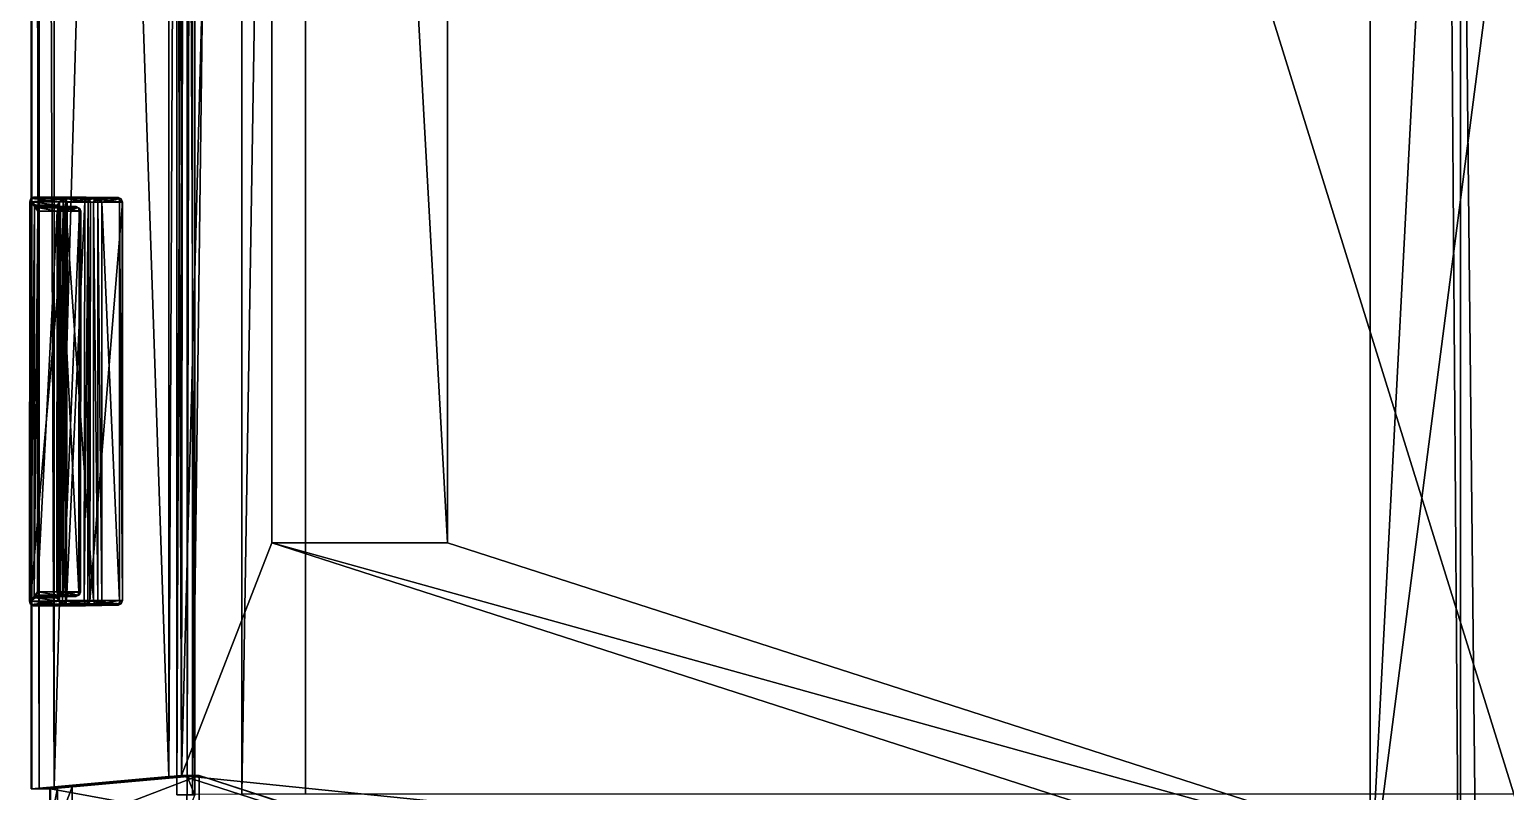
# Model space of a CAD drawing. Extents: x -2.45 to 2.44, y -4.51 to 4.52.
# Drawn here: x -2.188 to -1.394, y -0.37 to 0.04 of the extents above; entities that cross this region are included whole.
import ezdxf

# ---------------------------------------------------------------- set-up
doc = ezdxf.new("R2010")
doc.units = 0

msp = doc.modelspace()

# ---------------------------------------------------------------- linework, layer by layer
for points in [[(-2.18663, 1.81299, 1.53079), (-2.187, -0.3689, 1.56853), (-2.187, 1.81332, 1.56854)], [(-2.187, 1.81332, 1.56854), (-2.187, -0.3689, 1.56853), (-2.1826, -0.36851, 1.61151)], [(-2.187, 1.81332, 1.56854), (-2.1826, -0.36851, 1.61151), (-2.1826, 1.80926, 1.61154)], [(-2.18663, 1.81299, 1.53079), (-2.18663, -0.36887, 1.5308), (-2.187, -0.3689, 1.56853)], [(-2.18663, 1.81299, 1.53079), (-2.11295, 1.74517, 0.71043), (-2.11295, -0.3623, 0.71043)], [(-2.18663, 1.81299, 1.53079), (-2.11295, -0.3623, 0.71043), (-2.18663, -0.36887, 1.5308)], [(-2.1826, 1.80926, 1.61154), (-2.1826, -0.36851, 1.61151), (-2.17463, -0.36779, 1.64822)], [(-2.1826, 1.80926, 1.61154), (-2.17463, -0.36779, 1.64822), (-2.17461, 1.80189, 1.64827)], [(-2.11385, 1.74594, 1.84835), (-2.17461, 1.80189, 1.64827), (-2.17463, -0.36779, 1.64822)], [(-2.10863, 1.76375, 0.69145), (-2.10868, -0.37215, 0.69105), (-2.09897, -0.37216, 0.69343)], [(-2.10014, 1.75169, 0.66725), (-2.10868, -0.37215, 0.69105), (-2.10863, 1.76375, 0.69145)], [(-2.10863, 1.76375, 0.69145), (-2.10868, -0.37215, 0.69105), (-2.10868, -0.37215, 0.69105)], [(-2.10863, 1.76375, 0.69145), (-2.10868, -0.37215, 0.69105), (-2.10863, 1.76375, 0.69145)], [(-2.10863, 1.76375, 0.69145), (-2.09897, -0.37216, 0.69343), (-2.09876, 1.76343, 0.69301)], [(-2.10311, -0.3623, 0.71218), (-2.10309, 1.74485, 0.71201), (-2.09876, 1.76343, 0.69301)], [(-2.10311, -0.3623, 0.71218), (-2.09876, 1.76343, 0.69301), (-2.09897, -0.37216, 0.69343)], [(-2.09876, 1.76343, 0.69301), (-2.09897, -0.37216, 0.69343), (-2.09897, -0.37216, 0.69343)], [(-2.09876, 1.76343, 0.69301), (-2.09897, -0.37216, 0.69343), (-2.09876, 1.76343, 0.69301)], [(-2.10014, 1.75169, 0.66725), (-2.10014, -0.37196, 0.66725), (-2.10868, -0.37215, 0.69105)], [(-2.07354, 1.74968, 0.64293), (-2.10014, -0.37196, 0.66725), (-2.10014, 1.75169, 0.66725)], [(-2.07354, 1.74968, 0.64293), (-2.07354, -0.37177, 0.64293), (-2.10014, -0.37196, 0.66725)], [(-2.03939, 1.74895, 0.63403), (-2.07354, -0.37177, 0.64293), (-2.07354, 1.74968, 0.64293)], [(-2.03939, 1.74895, 0.63403), (-2.03939, -0.37169, 0.63403), (-2.07354, -0.37177, 0.64293)], [(2.0272, -0.37169, 0.63403), (-2.03939, -0.37169, 0.63403), (-2.03939, 1.74895, 0.63403)], [(2.0272, -0.37169, 0.63403), (-2.03939, 1.74895, 0.63403), (2.0272, 1.74895, 0.63403)], [(-2.11385, 1.74594, 1.84835), (-2.17463, -0.36779, 1.64822), (-2.10609, -0.36168, 1.87388)], [(-2.10609, -0.36168, 1.87388), (-2.10609, 1.71118, 1.87388), (-2.11385, 1.74594, 1.84835)], [(-2.11295, -0.3623, 0.71043), (-2.11295, 1.74517, 0.71043), (-2.10309, 1.74485, 0.71201)], [(-2.11295, -0.3623, 0.71043), (-2.11295, 1.74517, 0.71043), (-2.11295, 1.74517, 0.71043)], [(-2.11295, -0.3623, 0.71043), (-2.11295, 1.74517, 0.71043), (-2.11295, -0.3623, 0.71043)], [(-2.11295, -0.3623, 0.71043), (-2.10309, 1.74485, 0.71201), (-2.10311, -0.3623, 0.71218)], [(-2.10311, -0.3623, 0.71218), (-2.10309, 1.74485, 0.71201), (-2.10309, 1.74485, 0.71201)], [(-2.10311, -0.3623, 0.71218), (-2.10309, 1.74485, 0.71201), (-2.10311, -0.3623, 0.71218)], [(-2.1036, 1.72121, 1.88116), (-2.10609, 1.71118, 1.87388), (-2.10609, -0.36168, 1.87388)], [(-2.1036, 1.72121, 1.88116), (-2.10609, -0.36168, 1.87388), (-2.0575, 1.47432, 2.01579)], [(-2.10609, -0.36168, 1.87388), (-2.0575, -0.23654, 2.01579), (-2.0575, 1.47432, 2.01579)], [(-2.0575, 1.47432, 2.01579), (-2.0575, -0.23654, 2.01579), (-1.96289, -0.23654, 1.9834)], [(-2.0575, 1.47432, 2.01579), (-1.96289, -0.23654, 1.9834), (-1.96289, 1.47432, 1.9834)], [(-2.0575, 1.47432, 2.01579), (-2.0575, -0.23654, 2.01579), (-2.0575, -0.23654, 2.01579)], [(-2.0575, 1.47432, 2.01579), (-2.0575, -0.23654, 2.01579), (-2.0575, 1.47432, 2.01579)], [(-1.96289, 1.47432, 1.9834), (-1.96289, -0.23654, 1.9834), (-1.37196, -0.42698, 3.70921)], [(-1.96289, 1.47432, 1.9834), (-1.37196, -0.42698, 3.70921), (-1.37196, 0.30257, 3.70921)], [(-1.96289, 1.47432, 1.9834), (-1.96289, -0.23654, 1.9834), (-1.96289, -0.23654, 1.9834)], [(-1.96289, 1.47432, 1.9834), (-1.96289, -0.23654, 1.9834), (-1.96289, 1.47432, 1.9834)], [(1.40579, -0.58345, 3.88351), (1.38444, 0.3845, 3.88351), (-1.41798, 0.36315, 3.88351)], [(-1.42489, 0.37283, 3.86331), (-1.46657, 0.30257, 3.7416), (-1.46657, -0.42698, 3.7416)], [(-1.41798, -0.58345, 3.88351), (-1.42489, 0.37283, 3.86331), (-1.46657, -0.42698, 3.7416)], [(-1.41798, -0.58345, 3.88351), (-1.41798, 0.36315, 3.88351), (-1.42489, 0.37283, 3.86331)], [(-1.41798, 0.36315, 3.88351), (-1.41798, -0.58345, 3.88351), (-1.40798, -0.59345, 3.88351)], [(-1.41798, 0.36315, 3.88351), (-1.40798, -0.59345, 3.88351), (1.40579, -0.58345, 3.88351)], [(-1.41798, 0.36315, 3.88351), (-1.41798, -0.58345, 3.88351), (-1.41798, -0.58345, 3.88351)], [(-1.41798, 0.36315, 3.88351), (-1.41798, -0.58345, 3.88351), (-1.41798, 0.36315, 3.88351)], [(-1.46657, -0.42698, 3.7416), (-1.46657, 0.30257, 3.7416), (-1.37196, 0.30257, 3.70921)], [(-1.46657, -0.42698, 3.7416), (-1.37196, 0.30257, 3.70921), (-1.37196, -0.42698, 3.70921)], [(-1.46657, -0.42698, 3.7416), (-1.46657, 0.30257, 3.7416), (-1.46657, 0.30257, 3.7416)], [(-1.46657, -0.42698, 3.7416), (-1.46657, 0.30257, 3.7416), (-1.46657, -0.42698, 3.7416)], [(-2.18692, -0.05301, 1.71634), (-2.18707, -0.26786, 1.71587), (-2.18786, -0.26785, 1.71781)], [(-2.18692, -0.05301, 1.71634), (-2.18786, -0.26785, 1.71781), (-2.18771, -0.05302, 1.71825)], [(-2.18771, -0.05302, 1.71825), (-2.18786, -0.26785, 1.71781), (-2.18742, -0.26784, 1.71979)], [(-2.18692, -0.05301, 1.71634), (-2.18771, -0.05302, 1.71825), (-2.18735, -0.05159, 1.71825)], [(-2.18726, -0.05302, 1.72026), (-2.18735, -0.05159, 1.71825), (-2.18771, -0.05302, 1.71825)], [(-2.18771, -0.05302, 1.71825), (-2.18742, -0.26784, 1.71979), (-2.18726, -0.05302, 1.72026)], [(-2.16847, -0.0531, 1.7498), (-2.18726, -0.05302, 1.72026), (-2.18742, -0.26784, 1.71979)], [(-2.16847, -0.0531, 1.7498), (-2.18742, -0.26784, 1.71979), (-2.16847, -0.26751, 1.7498)], [(-2.18558, -0.05054, 1.7183), (-2.1866, -0.05126, 1.71701), (-2.18735, -0.05159, 1.71825)], [(-2.18558, -0.05054, 1.7183), (-2.18735, -0.05159, 1.71825), (-2.18685, -0.05127, 1.71956)], [(-2.18692, -0.05301, 1.71634), (-2.18735, -0.05159, 1.71825), (-2.1866, -0.05126, 1.71701)], [(-2.18726, -0.05302, 1.72026), (-2.18685, -0.05127, 1.71956), (-2.18735, -0.05159, 1.71825)], [(-2.18726, -0.05302, 1.72026), (-2.16781, -0.05134, 1.74949), (-2.18685, -0.05127, 1.71956)], [(-2.18726, -0.05302, 1.72026), (-2.16847, -0.0531, 1.7498), (-2.16781, -0.05134, 1.74949)], [(-2.18692, -0.05301, 1.71634), (-2.18707, -0.26786, 1.71587), (-2.18707, -0.26786, 1.71587)], [(-2.18692, -0.05301, 1.71634), (-2.18707, -0.26786, 1.71587), (-2.18692, -0.05301, 1.71634)], [(-2.18521, -0.05549, 1.71553), (-2.18707, -0.26786, 1.71587), (-2.18692, -0.05301, 1.71634)], [(-2.18521, -0.05549, 1.71553), (-2.18535, -0.26539, 1.71507), (-2.18707, -0.26786, 1.71587)], [(-2.1866, -0.05126, 1.71701), (-2.1717, -0.05301, 1.69992), (-2.18692, -0.05301, 1.71634)], [(-2.1717, -0.05301, 1.69992), (-2.18692, -0.05301, 1.71634), (-2.18692, -0.05301, 1.71634)], [(-2.1717, -0.05301, 1.69992), (-2.18692, -0.05301, 1.71634), (-2.1717, -0.05301, 1.69992)], [(-2.18692, -0.05301, 1.71634), (-2.18471, -0.05477, 1.715), (-2.18448, -0.0555, 1.71521)], [(-2.18692, -0.05301, 1.71634), (-2.18448, -0.0555, 1.71521), (-2.18521, -0.05549, 1.71553)], [(-2.18692, -0.05301, 1.71634), (-2.1717, -0.05301, 1.69992), (-2.17284, -0.05477, 1.70223)], [(-2.18692, -0.05301, 1.71634), (-2.17284, -0.05477, 1.70223), (-2.18471, -0.05477, 1.715)], [(-2.18685, -0.05127, 1.71956), (-2.16621, -0.05061, 1.74874), (-2.18558, -0.05054, 1.7183)], [(-2.18685, -0.05127, 1.71956), (-2.16781, -0.05134, 1.74949), (-2.16621, -0.05061, 1.74874)], [(-2.18558, -0.05054, 1.7183), (-2.17081, -0.05126, 1.69994), (-2.1866, -0.05126, 1.71701)], [(-2.1866, -0.05126, 1.71701), (-2.17081, -0.05126, 1.69994), (-2.1717, -0.05301, 1.69992)], [(-2.15207, -0.05061, 1.75634), (-2.16925, -0.05054, 1.70063), (-2.18558, -0.05054, 1.7183)], [(-2.15207, -0.05061, 1.75634), (-2.18558, -0.05054, 1.7183), (-2.16621, -0.05061, 1.74874)], [(-2.18558, -0.05054, 1.7183), (-2.16925, -0.05054, 1.70063), (-2.17081, -0.05126, 1.69994)], [(-2.18343, -0.05798, 1.71617), (-2.18535, -0.26539, 1.71507), (-2.18521, -0.05549, 1.71553)], [(-2.18343, -0.05798, 1.71617), (-2.18521, -0.05549, 1.71553), (-2.18448, -0.0555, 1.71521)], [(-2.18174, -0.0555, 1.71436), (-2.18448, -0.0555, 1.71521), (-2.18471, -0.05477, 1.715)], [(-2.18471, -0.05477, 1.715), (-2.17284, -0.05477, 1.70223), (-2.17323, -0.0555, 1.70523)], [(-2.18471, -0.05477, 1.715), (-2.17323, -0.0555, 1.70523), (-2.18174, -0.0555, 1.71436)], [(-2.18343, -0.05798, 1.71617), (-2.18448, -0.0555, 1.71521), (-2.18293, -0.05622, 1.71565)], [(-2.18174, -0.0555, 1.71436), (-2.18293, -0.05622, 1.71565), (-2.18448, -0.0555, 1.71521)], [(-2.17246, -0.05626, 1.7252), (-2.18293, -0.05622, 1.71565), (-2.18174, -0.0555, 1.71436)], [(-2.18174, -0.0555, 1.71436), (-2.17323, -0.0555, 1.70523), (-2.16277, -0.05554, 1.71479)], [(-2.18174, -0.0555, 1.71436), (-2.16277, -0.05554, 1.71479), (-2.17127, -0.05554, 1.72392)], [(-2.17246, -0.05626, 1.7252), (-2.18174, -0.0555, 1.71436), (-2.17127, -0.05554, 1.72392)], [(-2.17323, -0.0555, 1.70523), (-2.17284, -0.05477, 1.70223), (-2.1726, -0.0555, 1.70245)], [(-2.17323, -0.0555, 1.70523), (-2.1726, -0.0555, 1.70245), (-2.17204, -0.05623, 1.70394)], [(-2.17204, -0.05623, 1.70394), (-2.16277, -0.05554, 1.71479), (-2.17323, -0.0555, 1.70523)], [(-2.1717, -0.05301, 1.69992), (-2.1726, -0.0555, 1.70245), (-2.17284, -0.05477, 1.70223)], [(-2.1717, -0.05301, 1.69992), (-2.17196, -0.26786, 1.69908), (-2.17261, -0.26539, 1.70087)], [(-2.1717, -0.05301, 1.69992), (-2.17261, -0.26539, 1.70087), (-2.17235, -0.05549, 1.7017)], [(-2.17235, -0.05549, 1.7017), (-2.17261, -0.26539, 1.70087), (-2.1718, -0.26291, 1.7026)], [(-2.1717, -0.05301, 1.69992), (-2.17235, -0.05549, 1.7017), (-2.1726, -0.0555, 1.70245)], [(-2.17155, -0.05798, 1.70341), (-2.1726, -0.0555, 1.70245), (-2.17235, -0.05549, 1.7017)], [(-2.17155, -0.05798, 1.70341), (-2.17204, -0.05623, 1.70394), (-2.1726, -0.0555, 1.70245)], [(-2.17127, -0.05554, 1.72392), (-2.17119, -0.05659, 1.72593), (-2.17246, -0.05626, 1.7252)], [(-2.17235, -0.05549, 1.7017), (-2.1718, -0.26291, 1.7026), (-2.17155, -0.05798, 1.70341)], [(-2.17204, -0.05623, 1.70394), (-2.16157, -0.05626, 1.7135), (-2.16277, -0.05554, 1.71479)], [(-2.17196, -0.26786, 1.69908), (-2.1717, -0.05301, 1.69992), (-2.17196, -0.26786, 1.69908)], [(-2.1717, -0.05301, 1.69992), (-2.1717, -0.05301, 1.69992), (-2.17196, -0.26786, 1.69908)], [(-2.16983, -0.05301, 1.69842), (-2.17009, -0.26786, 1.69757), (-2.17196, -0.26786, 1.69908)], [(-2.16983, -0.05301, 1.69842), (-2.17196, -0.26786, 1.69908), (-2.1717, -0.05301, 1.69992)], [(-2.1717, -0.05301, 1.69992), (-2.17081, -0.05126, 1.69994), (-2.16978, -0.05158, 1.69879)], [(-2.1717, -0.05301, 1.69992), (-2.16978, -0.05158, 1.69879), (-2.16983, -0.05301, 1.69842)], [(-2.17127, -0.05554, 1.72392), (-2.16998, -0.05627, 1.7251), (-2.17119, -0.05659, 1.72593)], [(-2.17127, -0.05554, 1.72392), (-2.16277, -0.05554, 1.71479), (-2.16147, -0.05627, 1.71597)], [(-2.17127, -0.05554, 1.72392), (-2.16147, -0.05627, 1.71597), (-2.16998, -0.05627, 1.7251)], [(-2.16925, -0.05054, 1.70063), (-2.16978, -0.05158, 1.69879), (-2.17081, -0.05126, 1.69994)], [(-2.16766, -0.05301, 1.69736), (-2.16792, -0.26786, 1.69652), (-2.17009, -0.26786, 1.69757)], [(-2.16766, -0.05301, 1.69736), (-2.17009, -0.26786, 1.69757), (-2.16983, -0.05301, 1.69842)], [(-2.16766, -0.05301, 1.69736), (-2.16983, -0.05301, 1.69842), (-2.16978, -0.05158, 1.69879)], [(-2.16925, -0.05054, 1.70063), (-2.16858, -0.05127, 1.69846), (-2.16978, -0.05158, 1.69879)], [(-2.16766, -0.05301, 1.69736), (-2.16978, -0.05158, 1.69879), (-2.16858, -0.05127, 1.69846)], [(-2.14022, -0.05061, 1.7527), (-2.1574, -0.05054, 1.69697), (-2.16925, -0.05054, 1.70063)], [(-2.14022, -0.05061, 1.7527), (-2.16925, -0.05054, 1.70063), (-2.15207, -0.05061, 1.75634)], [(-2.16925, -0.05054, 1.70063), (-2.1574, -0.05054, 1.69697), (-2.15794, -0.05126, 1.69522)], [(-2.16925, -0.05054, 1.70063), (-2.15794, -0.05126, 1.69522), (-2.16858, -0.05127, 1.69846)], [(-2.16858, -0.05127, 1.69846), (-2.15794, -0.05126, 1.69522), (-2.15818, -0.05301, 1.69444)], [(-2.16858, -0.05127, 1.69846), (-2.15818, -0.05301, 1.69444), (-2.16766, -0.05301, 1.69736)], [(-2.15291, -0.05134, 1.75747), (-2.16781, -0.05134, 1.74949), (-2.16847, -0.0531, 1.7498)], [(-2.15291, -0.05134, 1.75747), (-2.16847, -0.0531, 1.7498), (-2.15342, -0.0531, 1.75787)], [(-2.15342, -0.26751, 1.75787), (-2.15342, -0.0531, 1.75787), (-2.16847, -0.0531, 1.7498)], [(-2.15342, -0.26751, 1.75787), (-2.16847, -0.0531, 1.7498), (-2.16847, -0.26751, 1.7498)], [(-2.15818, -0.05301, 1.69444), (-2.15844, -0.26786, 1.6936), (-2.16792, -0.26786, 1.69652)], [(-2.15818, -0.05301, 1.69444), (-2.16792, -0.26786, 1.69652), (-2.16766, -0.05301, 1.69736)], [(-2.15207, -0.05061, 1.75634), (-2.16621, -0.05061, 1.74874), (-2.16781, -0.05134, 1.74949)], [(-2.15207, -0.05061, 1.75634), (-2.16781, -0.05134, 1.74949), (-2.15291, -0.05134, 1.75747)], [(-2.16277, -0.05554, 1.71479), (-2.16157, -0.05626, 1.7135), (-2.16073, -0.05659, 1.7147)], [(-2.16277, -0.05554, 1.71479), (-2.16073, -0.05659, 1.7147), (-2.16147, -0.05627, 1.71597)], [(-2.1563, -0.05302, 1.69458), (-2.15844, -0.26786, 1.6936), (-2.15818, -0.05301, 1.69444)], [(-2.1563, -0.05302, 1.69458), (-2.15655, -0.26785, 1.69377), (-2.15844, -0.26786, 1.6936)], [(-2.15818, -0.05301, 1.69444), (-2.15794, -0.05126, 1.69522), (-2.1565, -0.05158, 1.69506)], [(-2.15818, -0.05301, 1.69444), (-2.1565, -0.05158, 1.69506), (-2.1563, -0.05302, 1.69458)], [(-2.1574, -0.05054, 1.69697), (-2.1565, -0.05158, 1.69506), (-2.15794, -0.05126, 1.69522)], [(-2.1574, -0.05054, 1.69697), (-2.15575, -0.05127, 1.69637), (-2.1565, -0.05158, 1.69506)], [(-2.1574, -0.05054, 1.69697), (-2.14022, -0.05061, 1.7527), (-2.13849, -0.05134, 1.75234)], [(-2.1574, -0.05054, 1.69697), (-2.13849, -0.05134, 1.75234), (-2.15575, -0.05127, 1.69637)], [(-2.15508, -0.05302, 1.69608), (-2.15534, -0.26785, 1.69523), (-2.15655, -0.26785, 1.69377)], [(-2.15508, -0.05302, 1.69608), (-2.15655, -0.26785, 1.69377), (-2.1563, -0.05302, 1.69458)], [(-2.15508, -0.05302, 1.69608), (-2.1565, -0.05158, 1.69506), (-2.15575, -0.05127, 1.69637)], [(-2.15508, -0.05302, 1.69608), (-2.1563, -0.05302, 1.69458), (-2.1565, -0.05158, 1.69506)], [(-2.15575, -0.05127, 1.69637), (-2.13849, -0.05134, 1.75234), (-2.13775, -0.05309, 1.75229)], [(-2.15575, -0.05127, 1.69637), (-2.13775, -0.05309, 1.75229), (-2.15508, -0.05302, 1.69608)], [(-2.13775, -0.05309, 1.75229), (-2.15534, -0.26785, 1.69523), (-2.15508, -0.05302, 1.69608)], [(-2.13775, -0.05309, 1.75229), (-2.13775, -0.26752, 1.75229), (-2.15534, -0.26785, 1.69523)], [(-2.15342, -0.0531, 1.75787), (-2.1514, -0.05166, 1.75814), (-2.15291, -0.05134, 1.75747)], [(-2.15342, -0.0531, 1.75787), (-2.15118, -0.0531, 1.75848), (-2.1514, -0.05166, 1.75814)], [(-2.15118, -0.26751, 1.75848), (-2.15118, -0.0531, 1.75848), (-2.15342, -0.0531, 1.75787)], [(-2.15118, -0.26751, 1.75848), (-2.15342, -0.0531, 1.75787), (-2.15342, -0.26751, 1.75787)], [(-2.15207, -0.05061, 1.75634), (-2.15291, -0.05134, 1.75747), (-2.1514, -0.05166, 1.75814)], [(-2.15207, -0.05061, 1.75634), (-2.1514, -0.05166, 1.75814), (-2.15023, -0.05135, 1.75787)], [(-2.15023, -0.05135, 1.75787), (-2.14022, -0.05061, 1.7527), (-2.15207, -0.05061, 1.75634)], [(-2.14887, -0.0531, 1.75831), (-2.15023, -0.05135, 1.75787), (-2.1514, -0.05166, 1.75814)], [(-2.14887, -0.0531, 1.75831), (-2.1514, -0.05166, 1.75814), (-2.15118, -0.0531, 1.75848)], [(-2.14887, -0.26751, 1.75831), (-2.14887, -0.0531, 1.75831), (-2.15118, -0.0531, 1.75848)], [(-2.14887, -0.26751, 1.75831), (-2.15118, -0.0531, 1.75848), (-2.15118, -0.26751, 1.75848)], [(-2.15023, -0.05135, 1.75787), (-2.13963, -0.05135, 1.7546), (-2.14022, -0.05061, 1.7527)], [(-2.14887, -0.0531, 1.75831), (-2.13963, -0.05135, 1.7546), (-2.15023, -0.05135, 1.75787)], [(-2.14887, -0.0531, 1.75831), (-2.13939, -0.0531, 1.75538), (-2.13963, -0.05135, 1.7546)], [(-2.13939, -0.26751, 1.75538), (-2.13939, -0.0531, 1.75538), (-2.14887, -0.0531, 1.75831)], [(-2.13939, -0.26751, 1.75538), (-2.14887, -0.0531, 1.75831), (-2.14887, -0.26751, 1.75831)], [(-2.14022, -0.05061, 1.7527), (-2.13963, -0.05135, 1.7546), (-2.13835, -0.05166, 1.75389)], [(-2.14022, -0.05061, 1.7527), (-2.13835, -0.05166, 1.75389), (-2.13849, -0.05134, 1.75234)], [(-2.13939, -0.0531, 1.75538), (-2.13835, -0.05166, 1.75389), (-2.13963, -0.05135, 1.7546)], [(-2.13939, -0.0531, 1.75538), (-2.13793, -0.05309, 1.75417), (-2.13835, -0.05166, 1.75389)], [(-2.13791, -0.26751, 1.75424), (-2.13793, -0.05309, 1.75417), (-2.13939, -0.0531, 1.75538)], [(-2.13791, -0.26751, 1.75424), (-2.13939, -0.0531, 1.75538), (-2.13939, -0.26751, 1.75538)], [(-2.13775, -0.05309, 1.75229), (-2.13849, -0.05134, 1.75234), (-2.13835, -0.05166, 1.75389)], [(-2.13775, -0.05309, 1.75229), (-2.13835, -0.05166, 1.75389), (-2.13793, -0.05309, 1.75417)], [(-2.13775, -0.26752, 1.75229), (-2.13775, -0.05309, 1.75229), (-2.13793, -0.05309, 1.75417)], [(-2.13775, -0.26752, 1.75229), (-2.13793, -0.05309, 1.75417), (-2.13791, -0.26751, 1.75424)], [(-2.18343, -0.05798, 1.71617), (-2.18356, -0.26291, 1.71572), (-2.18535, -0.26539, 1.71507)], [(-2.18356, -0.26291, 1.71572), (-2.18343, -0.05798, 1.71617), (-2.17296, -0.05802, 1.72573)], [(-2.18356, -0.26291, 1.71572), (-2.17296, -0.05802, 1.72573), (-2.17309, -0.26295, 1.72528)], [(-2.17296, -0.05802, 1.72573), (-2.18343, -0.05798, 1.71617), (-2.18293, -0.05622, 1.71565)], [(-2.17296, -0.05802, 1.72573), (-2.18293, -0.05622, 1.71565), (-2.17246, -0.05626, 1.7252)], [(-2.17117, -0.05802, 1.72638), (-2.17132, -0.26296, 1.72592), (-2.17309, -0.26295, 1.72528)], [(-2.17117, -0.05802, 1.72638), (-2.17309, -0.26295, 1.72528), (-2.17296, -0.05802, 1.72573)], [(-2.17296, -0.05802, 1.72573), (-2.17246, -0.05626, 1.7252), (-2.17119, -0.05659, 1.72593)], [(-2.17296, -0.05802, 1.72573), (-2.17119, -0.05659, 1.72593), (-2.17117, -0.05802, 1.72638)], [(-2.17155, -0.05798, 1.70341), (-2.16157, -0.05626, 1.7135), (-2.17204, -0.05623, 1.70394)], [(-2.17155, -0.05798, 1.70341), (-2.1718, -0.26291, 1.7026), (-2.16133, -0.26295, 1.71216)], [(-2.17155, -0.05798, 1.70341), (-2.16108, -0.05802, 1.71296), (-2.16157, -0.05626, 1.7135)], [(-2.17155, -0.05798, 1.70341), (-2.16133, -0.26295, 1.71216), (-2.16108, -0.05802, 1.71296)], [(-2.16944, -0.05802, 1.72559), (-2.16961, -0.26296, 1.7251), (-2.17132, -0.26296, 1.72592)], [(-2.16944, -0.05802, 1.72559), (-2.17132, -0.26296, 1.72592), (-2.17117, -0.05802, 1.72638)], [(-2.16944, -0.05802, 1.72559), (-2.17119, -0.05659, 1.72593), (-2.16998, -0.05627, 1.7251)], [(-2.16944, -0.05802, 1.72559), (-2.17117, -0.05802, 1.72638), (-2.17119, -0.05659, 1.72593)], [(-2.16998, -0.05627, 1.7251), (-2.16147, -0.05627, 1.71597), (-2.16094, -0.05802, 1.71645)], [(-2.16998, -0.05627, 1.7251), (-2.16094, -0.05802, 1.71645), (-2.16944, -0.05802, 1.72559)], [(-2.16094, -0.05802, 1.71645), (-2.16116, -0.26296, 1.71567), (-2.16961, -0.26296, 1.7251)], [(-2.16094, -0.05802, 1.71645), (-2.16961, -0.26296, 1.7251), (-2.16944, -0.05802, 1.72559)], [(-2.16108, -0.05802, 1.71296), (-2.16073, -0.05659, 1.7147), (-2.16157, -0.05626, 1.7135)], [(-2.16094, -0.05802, 1.71645), (-2.16147, -0.05627, 1.71597), (-2.16073, -0.05659, 1.7147)], [(-2.16108, -0.05802, 1.71296), (-2.16133, -0.26295, 1.71216), (-2.16052, -0.26296, 1.71388)], [(-2.16028, -0.05802, 1.71468), (-2.16052, -0.26296, 1.71388), (-2.16116, -0.26296, 1.71567)], [(-2.16028, -0.05802, 1.71468), (-2.16116, -0.26296, 1.71567), (-2.16094, -0.05802, 1.71645)], [(-2.16108, -0.05802, 1.71296), (-2.16028, -0.05802, 1.71468), (-2.16073, -0.05659, 1.7147)], [(-2.16108, -0.05802, 1.71296), (-2.16052, -0.26296, 1.71388), (-2.16028, -0.05802, 1.71468)], [(-2.16094, -0.05802, 1.71645), (-2.16073, -0.05659, 1.7147), (-2.16028, -0.05802, 1.71468)], [(-2.10609, -0.36168, 1.87388), (-1.46657, -0.42698, 3.7416), (-2.0575, -0.23654, 2.01579)], [(-2.0575, -0.23654, 2.01579), (-1.46657, -0.42698, 3.7416), (-1.37196, -0.42698, 3.70921)], [(-2.0575, -0.23654, 2.01579), (-1.37196, -0.42698, 3.70921), (-1.96289, -0.23654, 1.9834)], [(-2.0575, -0.23654, 2.01579), (-2.0575, -0.23654, 2.01579), (-2.0575, -0.23654, 2.01579)], [(-2.0575, -0.23654, 2.01579), (-1.46657, -0.42698, 3.7416), (-1.46657, -0.42698, 3.7416)], [(-2.0575, -0.23654, 2.01579), (-1.46657, -0.42698, 3.7416), (-2.0575, -0.23654, 2.01579)], [(-2.0575, -0.23654, 2.01579), (-1.96289, -0.23654, 1.9834), (-1.96289, -0.23654, 1.9834)], [(-2.0575, -0.23654, 2.01579), (-1.96289, -0.23654, 1.9834), (-2.0575, -0.23654, 2.01579)], [(-1.96289, -0.23654, 1.9834), (-1.96289, -0.23654, 1.9834), (-1.96289, -0.23654, 1.9834)], [(-1.96289, -0.23654, 1.9834), (-1.37196, -0.42698, 3.70921), (-1.37196, -0.42698, 3.70921)], [(-1.96289, -0.23654, 1.9834), (-1.37196, -0.42698, 3.70921), (-1.96289, -0.23654, 1.9834)], [(-2.18742, -0.26784, 1.71979), (-2.18786, -0.26785, 1.71781), (-2.18747, -0.26928, 1.71777)], [(-2.18707, -0.26786, 1.71587), (-2.18747, -0.26928, 1.71777), (-2.18786, -0.26785, 1.71781)], [(-2.18742, -0.26784, 1.71979), (-2.18747, -0.26928, 1.71777), (-2.18693, -0.26959, 1.71917)], [(-2.18707, -0.26786, 1.71587), (-2.18668, -0.26961, 1.71639), (-2.18747, -0.26928, 1.71777)], [(-2.18575, -0.27032, 1.71779), (-2.18693, -0.26959, 1.71917), (-2.18747, -0.26928, 1.71777)], [(-2.18575, -0.27032, 1.71779), (-2.18747, -0.26928, 1.71777), (-2.18668, -0.26961, 1.71639)], [(-2.16847, -0.26751, 1.7498), (-2.18742, -0.26784, 1.71979), (-2.18693, -0.26959, 1.71917)], [(-2.18707, -0.26786, 1.71587), (-2.18535, -0.26539, 1.71507), (-2.18462, -0.26539, 1.71475)], [(-2.18707, -0.26786, 1.71587), (-2.18462, -0.26539, 1.71475), (-2.18486, -0.26611, 1.71453)], [(-2.17196, -0.26786, 1.69908), (-2.18707, -0.26786, 1.71587), (-2.18486, -0.26611, 1.71453)], [(-2.18707, -0.26786, 1.71587), (-2.17196, -0.26786, 1.69908), (-2.17196, -0.26786, 1.69908)], [(-2.18707, -0.26786, 1.71587), (-2.17196, -0.26786, 1.69908), (-2.18707, -0.26786, 1.71587)], [(-2.17107, -0.26961, 1.6991), (-2.18668, -0.26961, 1.71639), (-2.18707, -0.26786, 1.71587)], [(-2.17107, -0.26961, 1.6991), (-2.18707, -0.26786, 1.71587), (-2.17196, -0.26786, 1.69908)], [(-2.16847, -0.26751, 1.7498), (-2.18693, -0.26959, 1.71917), (-2.16781, -0.26927, 1.74949)], [(-2.16781, -0.26927, 1.74949), (-2.18693, -0.26959, 1.71917), (-2.18575, -0.27032, 1.71779)], [(-2.16951, -0.27033, 1.69977), (-2.18575, -0.27032, 1.71779), (-2.18668, -0.26961, 1.71639)], [(-2.16951, -0.27033, 1.69977), (-2.18668, -0.26961, 1.71639), (-2.17107, -0.26961, 1.6991)], [(-2.16781, -0.26927, 1.74949), (-2.18575, -0.27032, 1.71779), (-2.16622, -0.27002, 1.74873)], [(-2.18356, -0.26291, 1.71572), (-2.18462, -0.26539, 1.71475), (-2.18535, -0.26539, 1.71507)], [(-2.18191, -0.26539, 1.71387), (-2.18486, -0.26611, 1.71453), (-2.18462, -0.26539, 1.71475)], [(-2.17309, -0.26611, 1.70141), (-2.18486, -0.26611, 1.71453), (-2.18191, -0.26539, 1.71387)], [(-2.17196, -0.26786, 1.69908), (-2.18486, -0.26611, 1.71453), (-2.17309, -0.26611, 1.70141)], [(-2.18356, -0.26291, 1.71572), (-2.18308, -0.26466, 1.71517), (-2.18462, -0.26539, 1.71475)], [(-2.18191, -0.26539, 1.71387), (-2.18462, -0.26539, 1.71475), (-2.18308, -0.26466, 1.71517)], [(-2.17261, -0.2647, 1.72473), (-2.18308, -0.26466, 1.71517), (-2.18356, -0.26291, 1.71572)], [(-2.17261, -0.2647, 1.72473), (-2.18356, -0.26291, 1.71572), (-2.17309, -0.26295, 1.72528)], [(-2.17144, -0.26543, 1.72343), (-2.18191, -0.26539, 1.71387), (-2.18308, -0.26466, 1.71517)], [(-2.17144, -0.26543, 1.72343), (-2.18308, -0.26466, 1.71517), (-2.17261, -0.2647, 1.72473)], [(-2.17346, -0.26539, 1.70443), (-2.18191, -0.26539, 1.71387), (-2.17144, -0.26543, 1.72343)], [(-2.17309, -0.26611, 1.70141), (-2.18191, -0.26539, 1.71387), (-2.17346, -0.26539, 1.70443)], [(-2.17346, -0.26539, 1.70443), (-2.17228, -0.26466, 1.70314), (-2.17286, -0.26539, 1.70163)], [(-2.16182, -0.2647, 1.71269), (-2.17228, -0.26466, 1.70314), (-2.17346, -0.26539, 1.70443)], [(-2.16182, -0.2647, 1.71269), (-2.17346, -0.26539, 1.70443), (-2.16299, -0.26543, 1.71399)], [(-2.17346, -0.26539, 1.70443), (-2.17144, -0.26543, 1.72343), (-2.16299, -0.26543, 1.71399)], [(-2.17346, -0.26539, 1.70443), (-2.17286, -0.26539, 1.70163), (-2.17309, -0.26611, 1.70141)], [(-2.17309, -0.26295, 1.72528), (-2.17132, -0.26296, 1.72592), (-2.17134, -0.26439, 1.72546)], [(-2.17309, -0.26295, 1.72528), (-2.17134, -0.26439, 1.72546), (-2.17261, -0.2647, 1.72473)], [(-2.17196, -0.26786, 1.69908), (-2.17309, -0.26611, 1.70141), (-2.17286, -0.26539, 1.70163)], [(-2.1718, -0.26291, 1.7026), (-2.17261, -0.26539, 1.70087), (-2.17286, -0.26539, 1.70163)], [(-2.1718, -0.26291, 1.7026), (-2.17286, -0.26539, 1.70163), (-2.17228, -0.26466, 1.70314)], [(-2.17196, -0.26786, 1.69908), (-2.17286, -0.26539, 1.70163), (-2.17261, -0.26539, 1.70087)], [(-2.17144, -0.26543, 1.72343), (-2.17261, -0.2647, 1.72473), (-2.17134, -0.26439, 1.72546)], [(-2.16133, -0.26295, 1.71216), (-2.1718, -0.26291, 1.7026), (-2.17228, -0.26466, 1.70314)], [(-2.16133, -0.26295, 1.71216), (-2.17228, -0.26466, 1.70314), (-2.16182, -0.2647, 1.71269)], [(-2.17196, -0.26786, 1.69908), (-2.17009, -0.26786, 1.69757), (-2.17004, -0.26929, 1.69794)], [(-2.17196, -0.26786, 1.69908), (-2.17004, -0.26929, 1.69794), (-2.17107, -0.26961, 1.6991)], [(-2.17144, -0.26543, 1.72343), (-2.17134, -0.26439, 1.72546), (-2.17015, -0.26471, 1.72461)], [(-2.16299, -0.26543, 1.71399), (-2.17144, -0.26543, 1.72343), (-2.17015, -0.26471, 1.72461)], [(-2.16961, -0.26296, 1.7251), (-2.17015, -0.26471, 1.72461), (-2.17134, -0.26439, 1.72546)], [(-2.16961, -0.26296, 1.7251), (-2.17134, -0.26439, 1.72546), (-2.17132, -0.26296, 1.72592)], [(-2.16951, -0.27033, 1.69977), (-2.17107, -0.26961, 1.6991), (-2.17004, -0.26929, 1.69794)], [(-2.16169, -0.26471, 1.71518), (-2.17015, -0.26471, 1.72461), (-2.16961, -0.26296, 1.7251)], [(-2.16299, -0.26543, 1.71399), (-2.17015, -0.26471, 1.72461), (-2.16169, -0.26471, 1.71518)], [(-2.16792, -0.26786, 1.69652), (-2.17004, -0.26929, 1.69794), (-2.17009, -0.26786, 1.69757)], [(-2.16792, -0.26786, 1.69652), (-2.16884, -0.26961, 1.69761), (-2.17004, -0.26929, 1.69794)], [(-2.16951, -0.27033, 1.69977), (-2.17004, -0.26929, 1.69794), (-2.16884, -0.26961, 1.69761)], [(-2.16169, -0.26471, 1.71518), (-2.16961, -0.26296, 1.7251), (-2.16116, -0.26296, 1.71567)], [(-2.15767, -0.27033, 1.69611), (-2.16951, -0.27033, 1.69977), (-2.16884, -0.26961, 1.69761)], [(-2.15822, -0.26961, 1.69433), (-2.16884, -0.26961, 1.69761), (-2.16792, -0.26786, 1.69652)], [(-2.15767, -0.27033, 1.69611), (-2.16884, -0.26961, 1.69761), (-2.15822, -0.26961, 1.69433)], [(-2.16781, -0.26927, 1.74949), (-2.15342, -0.26751, 1.75787), (-2.16847, -0.26751, 1.7498)], [(-2.15822, -0.26961, 1.69433), (-2.16792, -0.26786, 1.69652), (-2.15844, -0.26786, 1.6936)], [(-2.16781, -0.26927, 1.74949), (-2.15291, -0.26927, 1.75747), (-2.15342, -0.26751, 1.75787)], [(-2.16622, -0.27002, 1.74873), (-2.15291, -0.26927, 1.75747), (-2.16781, -0.26927, 1.74949)], [(-2.16622, -0.27002, 1.74873), (-2.15207, -0.27, 1.75634), (-2.15291, -0.26927, 1.75747)], [(-2.16299, -0.26543, 1.71399), (-2.16169, -0.26471, 1.71518), (-2.16098, -0.26439, 1.7139)], [(-2.16299, -0.26543, 1.71399), (-2.16098, -0.26439, 1.7139), (-2.16182, -0.2647, 1.71269)], [(-2.16133, -0.26295, 1.71216), (-2.16182, -0.2647, 1.71269), (-2.16098, -0.26439, 1.7139)], [(-2.16116, -0.26296, 1.71567), (-2.16098, -0.26439, 1.7139), (-2.16169, -0.26471, 1.71518)], [(-2.16133, -0.26295, 1.71216), (-2.16098, -0.26439, 1.7139), (-2.16052, -0.26296, 1.71388)], [(-2.16116, -0.26296, 1.71567), (-2.16052, -0.26296, 1.71388), (-2.16098, -0.26439, 1.7139)], [(-2.15844, -0.26786, 1.6936), (-2.15655, -0.26785, 1.69377), (-2.15676, -0.26929, 1.6942)], [(-2.15844, -0.26786, 1.6936), (-2.15676, -0.26929, 1.6942), (-2.15822, -0.26961, 1.69433)], [(-2.15767, -0.27033, 1.69611), (-2.15822, -0.26961, 1.69433), (-2.15676, -0.26929, 1.6942)], [(-2.15767, -0.27033, 1.69611), (-2.15676, -0.26929, 1.6942), (-2.15601, -0.2696, 1.69553)], [(-2.14022, -0.27, 1.7527), (-2.15767, -0.27033, 1.69611), (-2.15601, -0.2696, 1.69553)], [(-2.15534, -0.26785, 1.69523), (-2.15601, -0.2696, 1.69553), (-2.15676, -0.26929, 1.6942)], [(-2.15534, -0.26785, 1.69523), (-2.15676, -0.26929, 1.6942), (-2.15655, -0.26785, 1.69377)], [(-2.13849, -0.26927, 1.75234), (-2.15601, -0.2696, 1.69553), (-2.15534, -0.26785, 1.69523)], [(-2.14022, -0.27, 1.7527), (-2.15601, -0.2696, 1.69553), (-2.13849, -0.26927, 1.75234)], [(-2.13849, -0.26927, 1.75234), (-2.15534, -0.26785, 1.69523), (-2.13775, -0.26752, 1.75229)], [(-2.15342, -0.26751, 1.75787), (-2.15291, -0.26927, 1.75747), (-2.1514, -0.26894, 1.75814)], [(-2.15342, -0.26751, 1.75787), (-2.1514, -0.26894, 1.75814), (-2.15118, -0.26751, 1.75848)], [(-2.15207, -0.27, 1.75634), (-2.1514, -0.26894, 1.75814), (-2.15291, -0.26927, 1.75747)], [(-2.15207, -0.27, 1.75634), (-2.15023, -0.26926, 1.75787), (-2.1514, -0.26894, 1.75814)], [(-2.13965, -0.26926, 1.75453), (-2.15023, -0.26926, 1.75787), (-2.15207, -0.27, 1.75634)], [(-2.13965, -0.26926, 1.75453), (-2.15207, -0.27, 1.75634), (-2.14022, -0.27, 1.7527)], [(-2.14887, -0.26751, 1.75831), (-2.15118, -0.26751, 1.75848), (-2.1514, -0.26894, 1.75814)], [(-2.14887, -0.26751, 1.75831), (-2.1514, -0.26894, 1.75814), (-2.15023, -0.26926, 1.75787)], [(-2.13939, -0.26751, 1.75538), (-2.14887, -0.26751, 1.75831), (-2.15023, -0.26926, 1.75787)], [(-2.13939, -0.26751, 1.75538), (-2.15023, -0.26926, 1.75787), (-2.13965, -0.26926, 1.75453)], [(-2.14022, -0.27, 1.7527), (-2.13849, -0.26927, 1.75234), (-2.13835, -0.26894, 1.75389)], [(-2.14022, -0.27, 1.7527), (-2.13835, -0.26894, 1.75389), (-2.13965, -0.26926, 1.75453)], [(-2.13939, -0.26751, 1.75538), (-2.13965, -0.26926, 1.75453), (-2.13835, -0.26894, 1.75389)], [(-2.13939, -0.26751, 1.75538), (-2.13835, -0.26894, 1.75389), (-2.13791, -0.26751, 1.75424)], [(-2.13775, -0.26752, 1.75229), (-2.13835, -0.26894, 1.75389), (-2.13849, -0.26927, 1.75234)], [(-2.13775, -0.26752, 1.75229), (-2.13791, -0.26751, 1.75424), (-2.13835, -0.26894, 1.75389)], [(-2.16951, -0.27033, 1.69977), (-2.16622, -0.27002, 1.74873), (-2.18575, -0.27032, 1.71779)], [(-2.16951, -0.27033, 1.69977), (-2.15207, -0.27, 1.75634), (-2.16622, -0.27002, 1.74873)], [(-2.15767, -0.27033, 1.69611), (-2.15207, -0.27, 1.75634), (-2.16951, -0.27033, 1.69977)], [(-2.15767, -0.27033, 1.69611), (-2.14022, -0.27, 1.7527), (-2.15207, -0.27, 1.75634)], [(-2.18663, -0.36887, 1.5308), (-2.11295, -0.3623, 0.71043), (-2.10311, -0.3623, 0.71218)], [(-2.18663, -0.36887, 1.5308), (-2.10311, -0.3623, 0.71218), (-2.17664, -0.36887, 1.53129)], [(-2.18663, -0.36887, 1.5308), (-2.11295, -0.3623, 0.71043), (-2.11295, -0.3623, 0.71043)], [(-2.18663, -0.36887, 1.5308), (-2.11295, -0.3623, 0.71043), (-2.18663, -0.36887, 1.5308)], [(-2.10315, -0.38232, 0.71235), (-2.17664, -0.36887, 1.53129), (-2.10311, -0.3623, 0.71218)], [(-2.17664, -0.36887, 1.53129), (-2.10311, -0.3623, 0.71218), (-2.10311, -0.3623, 0.71218)], [(-2.17664, -0.36887, 1.53129), (-2.10311, -0.3623, 0.71218), (-2.17664, -0.36887, 1.53129)], [(-2.10609, -0.36168, 1.87388), (-2.17463, -0.36779, 1.64822), (-2.16495, -0.36779, 1.6457)], [(-2.10609, -0.36168, 1.87388), (-2.17463, -0.36779, 1.64822), (-2.17463, -0.36779, 1.64822)], [(-2.10609, -0.36168, 1.87388), (-2.17463, -0.36779, 1.64822), (-2.10609, -0.36168, 1.87388)], [(-2.16495, -0.38782, 1.64571), (-2.09658, -0.38171, 1.8708), (-2.09658, -0.36168, 1.87081)], [(-2.16495, -0.38782, 1.64571), (-2.09658, -0.36168, 1.87081), (-2.16495, -0.36779, 1.6457)], [(-2.10609, -0.36168, 1.87388), (-2.16495, -0.36779, 1.6457), (-2.09658, -0.36168, 1.87081)], [(-2.09658, -0.36168, 1.87081), (-2.16495, -0.36779, 1.6457), (-2.16495, -0.36779, 1.6457)], [(-2.09658, -0.36168, 1.87081), (-2.16495, -0.36779, 1.6457), (-2.09658, -0.36168, 1.87081)], [(-2.11295, -0.3623, 0.71043), (-2.11295, -0.3623, 0.71043), (-2.11295, -0.3623, 0.71043)], [(-2.11295, -0.3623, 0.71043), (-2.10311, -0.3623, 0.71218), (-2.10311, -0.3623, 0.71218)], [(-2.11295, -0.3623, 0.71043), (-2.10311, -0.3623, 0.71218), (-2.11295, -0.3623, 0.71043)], [(-2.10609, -0.36168, 1.87388), (-1.4212, -0.5824, 3.87409), (-1.46657, -0.42698, 3.7416)], [(-1.4212, -0.5824, 3.87409), (-2.10609, -0.36168, 1.87388), (-2.09658, -0.36168, 1.87081)], [(-1.4212, -0.5824, 3.87409), (-2.10609, -0.36168, 1.87388), (-2.10609, -0.36168, 1.87388)], [(-1.4212, -0.5824, 3.87409), (-2.10609, -0.36168, 1.87388), (-1.4212, -0.5824, 3.87409)], [(-2.10315, -0.38232, 0.71235), (-2.10311, -0.3623, 0.71218), (-2.09897, -0.37216, 0.69343)], [(-2.10311, -0.3623, 0.71218), (-2.10311, -0.3623, 0.71218), (-2.10311, -0.3623, 0.71218)], [(-1.4212, -0.5824, 3.87409), (-2.09658, -0.36168, 1.87081), (-1.41248, -0.5824, 3.8692)], [(-1.41248, -0.5824, 3.8692), (-2.09658, -0.36168, 1.87081), (-2.09658, -0.38171, 1.8708)], [(-1.41248, -0.5824, 3.8692), (-2.09658, -0.36168, 1.87081), (-2.09658, -0.36168, 1.87081)], [(-1.41248, -0.5824, 3.8692), (-2.09658, -0.36168, 1.87081), (-1.41248, -0.5824, 3.8692)], [(-2.1826, -0.36851, 1.61151), (-2.187, -0.3689, 1.56853), (-2.17701, -0.3689, 1.56807)], [(-2.1826, -0.36851, 1.61151), (-2.187, -0.3689, 1.56853), (-2.187, -0.3689, 1.56853)], [(-2.1826, -0.36851, 1.61151), (-2.187, -0.3689, 1.56853), (-2.1826, -0.36851, 1.61151)], [(-2.187, -0.3689, 1.56853), (-2.18663, -0.36887, 1.5308), (-2.17664, -0.36887, 1.53129)], [(-2.187, -0.3689, 1.56853), (-2.17664, -0.36887, 1.53129), (-2.17701, -0.3689, 1.56807)], [(-2.187, -0.3689, 1.56853), (-2.18663, -0.36887, 1.5308), (-2.18663, -0.36887, 1.5308)], [(-2.187, -0.3689, 1.56853), (-2.18663, -0.36887, 1.5308), (-2.187, -0.3689, 1.56853)], [(-2.17463, -0.36779, 1.64822), (-2.1826, -0.36851, 1.61151), (-2.17273, -0.36851, 1.60993)], [(-2.17463, -0.36779, 1.64822), (-2.1826, -0.36851, 1.61151), (-2.1826, -0.36851, 1.61151)], [(-2.17463, -0.36779, 1.64822), (-2.1826, -0.36851, 1.61151), (-2.17463, -0.36779, 1.64822)], [(-2.1826, -0.36851, 1.61151), (-2.17701, -0.3689, 1.56807), (-2.17273, -0.36851, 1.60993)], [(-2.17701, -0.38892, 1.56807), (-2.17273, -0.38853, 1.60994), (-2.17273, -0.36851, 1.60993)], [(-2.17701, -0.38892, 1.56807), (-2.17273, -0.36851, 1.60993), (-2.17701, -0.3689, 1.56807)], [(-2.17273, -0.36851, 1.60993), (-2.17701, -0.3689, 1.56807), (-2.17701, -0.3689, 1.56807)], [(-2.17273, -0.36851, 1.60993), (-2.17701, -0.3689, 1.56807), (-2.17273, -0.36851, 1.60993)], [(-2.17664, -0.38888, 1.53129), (-2.17701, -0.3689, 1.56807), (-2.17664, -0.36887, 1.53129)], [(-2.17701, -0.3689, 1.56807), (-2.17664, -0.36887, 1.53129), (-2.17664, -0.36887, 1.53129)], [(-2.17701, -0.3689, 1.56807), (-2.17664, -0.36887, 1.53129), (-2.17701, -0.3689, 1.56807)], [(-2.17664, -0.38888, 1.53129), (-2.17701, -0.38892, 1.56807), (-2.17701, -0.3689, 1.56807)], [(-2.10315, -0.38232, 0.71235), (-2.17664, -0.38888, 1.53129), (-2.17664, -0.36887, 1.53129)], [(-2.17463, -0.36779, 1.64822), (-2.17273, -0.36851, 1.60993), (-2.16495, -0.36779, 1.6457)], [(-2.17273, -0.38853, 1.60994), (-2.16495, -0.38782, 1.64571), (-2.16495, -0.36779, 1.6457)], [(-2.17273, -0.38853, 1.60994), (-2.16495, -0.36779, 1.6457), (-2.17273, -0.36851, 1.60993)], [(-2.16495, -0.36779, 1.6457), (-2.17273, -0.36851, 1.60993), (-2.17273, -0.36851, 1.60993)], [(-2.16495, -0.36779, 1.6457), (-2.17273, -0.36851, 1.60993), (-2.16495, -0.36779, 1.6457)]]:
    msp.add_3dface(points)

doc.saveas('drawing.dxf')
